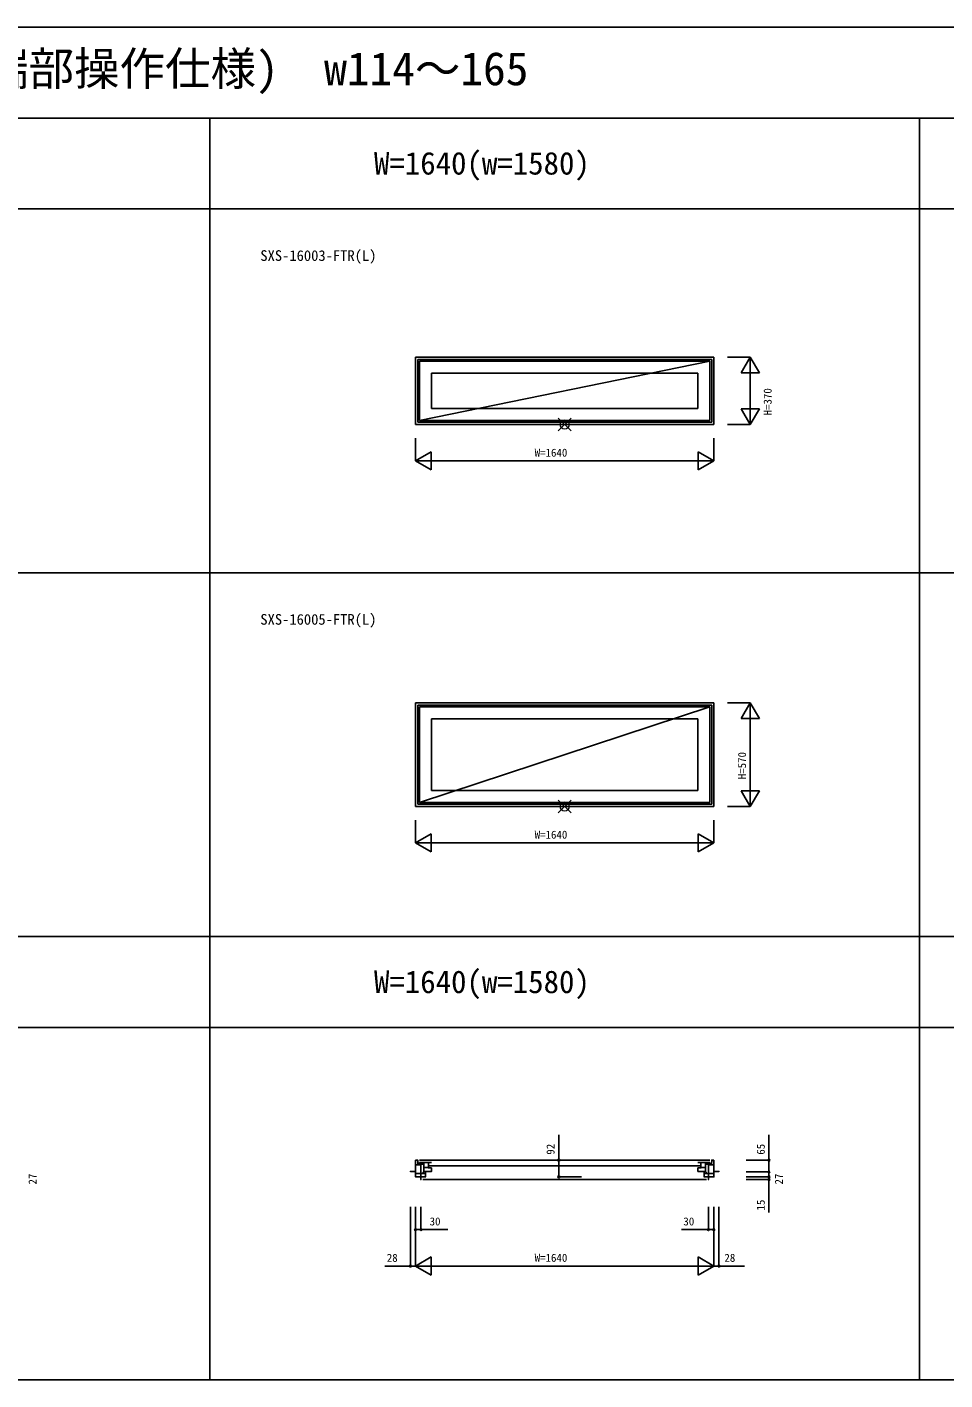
# Model space of a CAD drawing. Units: millimetres, scale not verified. Extents: x -13750 to 13750, y -10000 to 10000.
# Drawn here: x -6456 to -1410, y 2563 to 10000 of the extents above; entities that cross this region are included whole.
import ezdxf
from ezdxf.enums import TextEntityAlignment as Align

# ---------------------------------------------------------------- set-up
doc = ezdxf.new("R2010")
doc.units = ezdxf.units.MM
doc.header["$LTSCALE"] = 50
for name, color, linetype in [('0-0_0', 3, 'Continuous'), ('0-1_YKK_A1', 4, 'Continuous'), ('0-2_YKK_B1', 4, 'Continuous'), ('0-4_YKK_F1', 7, 'Continuous'), ('0-6_YKK_N1', 2, 'Continuous')]:
    doc.layers.add(name, color=color, linetype=linetype)
doc.layers.add('0-5_YKK_IN', color=1, linetype='Continuous', lineweight=18)
doc.styles.add('ＭＳ ゴシック', font='')
doc.styles.get('ＭＳ ゴシック').set_extended_font_data('MS Gothic')

msp = doc.modelspace()

# ---------------------------------------------------------------- linework, layer by layer
at = {"layer": '0-1_YKK_A1'}
for p, q in [((-2680.3, 8185.5), (-4320.3, 8185.5)), ((-4320.3, 8185.5), (-4320.3, 7815.5)), ((-2680.3, 8185.5), (-2680.3, 7815.5)), ((-2692.3, 8173.5), (-4308.3, 8173.5)), ((-4308.3, 8173.5), (-4308.3, 7827.5)), ((-4298.3, 8163.5), (-2702.3, 8163.5)), ((-2702.3, 8163.5), (-4298.3, 7837.5)), ((-4298.3, 8163.5), (-4298.3, 7837.5)), ((-2702.3, 8163.5), (-2702.3, 7837.5)), ((-2692.3, 8173.5), (-2692.3, 7827.5)), ((-4232.3, 8097.5), (-2768.3, 8097.5)), ((-4232.3, 8097.5), (-4232.3, 7903.5)), ((-2768.3, 8097.5), (-2768.3, 7903.5)), ((-4232.3, 7903.5), (-2768.3, 7903.5)), ((-4320.3, 7815.5), (-2680.3, 7815.5)), ((-4308.3, 7827.5), (-2692.3, 7827.5)), ((-4298.3, 7837.5), (-2702.3, 7837.5)), ((-2680.3, 6285.5), (-4320.3, 6285.5)), ((-4320.3, 6285.5), (-4320.3, 5715.5)), ((-2692.3, 6273.5), (-4308.3, 6273.5)), ((-4308.3, 6273.5), (-4308.3, 5727.5)), ((-4298.3, 6263.5), (-2702.3, 6263.5)), ((-2702.3, 6263.5), (-4298.3, 5737.5)), ((-4298.3, 6263.5), (-4298.3, 5737.5)), ((-2702.3, 6263.5), (-2702.3, 5737.5)), ((-2692.3, 6273.5), (-2692.3, 5727.5)), ((-2680.3, 6285.5), (-2680.3, 5715.5)), ((-4232.3, 6197.5), (-2768.3, 6197.5)), ((-4232.3, 6197.5), (-4232.3, 5803.5)), ((-2768.3, 6197.5), (-2768.3, 5803.5)), ((-4232.3, 5803.5), (-2768.3, 5803.5)), ((-4308.3, 5727.5), (-2692.3, 5727.5)), ((-4298.3, 5737.5), (-2702.3, 5737.5)), ((-4320.3, 5715.5), (-2680.3, 5715.5))]:
    msp.add_line(p, q, dxfattribs=at)
at = {"layer": '0-2_YKK_B1'}
for p, q in [((-4290.3, 3745.75), (-4320.3, 3745.75)), ((-4298.3, 3771.25), (-2702.3, 3771.25)), ((-4298.3, 3757.75), (-4232.3, 3757.75)), ((-4290.3, 3745.75), (-4290.3, 3679.25)), ((-4249.3, 3731.55), (-4274.3, 3731.55)), ((-4245.3, 3740.75), (-2755.3, 3740.75)), ((-2702.3, 3757.75), (-2768.3, 3757.75)), ((-2751.3, 3731.55), (-2726.3, 3731.55)), ((-2710.3, 3745.75), (-2680.3, 3745.75)), ((-2710.3, 3745.75), (-2710.3, 3679.25)), ((-4320.3, 3697.65), (-4266.3, 3697.65)), ((-4280.3, 3664.25), (-2720.3, 3664.25)), ((-2680.3, 3697.65), (-2734.3, 3697.65))]:
    msp.add_line(p, q, dxfattribs=at)
for points in [[(-4320.3, 3771.25), (-4320.3, 3679.25), (-4264.3, 3679.25)], [(-4320.3, 3771.25), (-4308.3, 3771.25), (-4306.96, 3745.75)], [(-4298.3, 3757.75), (-4298.3, 3748.75), (-4274.3, 3748.75)], [(-4232.3, 3729.75), (-4232.3, 3709.75), (-4274.3, 3709.75), (-4274.3, 3757.75)], [(-4249.3, 3757.75), (-4249.3, 3728.75), (-4232.3, 3728.75)], [(-2768.3, 3729.75), (-2768.3, 3709.75), (-2726.3, 3709.75), (-2726.3, 3757.75)], [(-2751.3, 3757.75), (-2751.3, 3728.75), (-2768.3, 3728.75)], [(-2680.3, 3771.25), (-2680.3, 3679.25), (-2736.3, 3679.25)], [(-2702.3, 3757.75), (-2702.3, 3748.75), (-2726.3, 3748.75)], [(-2680.3, 3771.25), (-2692.3, 3771.25), (-2693.64, 3745.75)], [(-4348.3, 3706.25), (-4348.3, 3709.35), (-4320.3, 3709.35)], [(-4292.8, 3664.25), (-4290.3, 3664.25), (-4290.3, 3679.25)], [(-4274.1, 3705.75), (-4277.7, 3705.75), (-4277.7, 3697.65)], [(-4270.6, 3705.75), (-4266.3, 3705.75), (-4266.3, 3679.25)], [(-2730, 3705.75), (-2734.3, 3705.75), (-2734.3, 3679.25)], [(-2726.5, 3705.75), (-2722.9, 3705.75), (-2722.9, 3697.65)], [(-2707.8, 3664.25), (-2710.3, 3664.25), (-2710.3, 3679.25)], [(-2652.3, 3706.25), (-2652.3, 3709.35), (-2680.3, 3709.35)]]:
    msp.add_lwpolyline(points, dxfattribs=at)
at = {"layer": '0-4_YKK_F1'}
for p, q in [((-13750.3, 10000.5), (13749.7, 10000.5)), ((-13750.3, 9500.5), (5449.7, 9500.5)), ((-5450.3, 2563), (-5450.3, 9500.5)), ((-1550.3, 2563), (-1550.3, 9500.5)), ((-13750.3, 9000.5), (5449.7, 9000.5)), ((-13750.3, 7000.5), (5449.7, 7000.5)), ((-13750.3, 5000.5), (5449.7, 5000.5)), ((-13750.3, 4500.5), (5449.7, 4500.5)), ((-13750.3, 2563), (5449.7, 2563))]:
    msp.add_line(p, q, dxfattribs=at)
at = {"layer": '0-5_YKK_IN'}
for p, q in [((-3464.94, 7850.86), (-3535.66, 7780.14)), ((-3464.94, 7780.14), (-3535.66, 7850.86)), ((-3464.94, 5750.86), (-3535.66, 5680.14)), ((-3464.94, 5680.14), (-3535.66, 5750.86))]:
    msp.add_line(p, q, dxfattribs=at)
for centre in [(-3500.3, 7815.5), (-3500.3, 5715.5)]:
    msp.add_circle(centre, 25, dxfattribs=at)
at = {"layer": '0-6_YKK_N1'}
for p, q in [((-2605.3, 8185.5), (-2480.3, 8185.5)), ((-2480.3, 8185.5), (-2530.3, 8098.9)), ((-2480.3, 7815.5), (-2480.3, 8185.5)), ((-2480.3, 8185.5), (-2430.3, 8098.9)), ((-2530.3, 8098.9), (-2430.3, 8098.9)), ((-2480.3, 7815.5), (-2530.3, 7902.1)), ((-2430.3, 7902.1), (-2530.3, 7902.1)), ((-2480.3, 7815.5), (-2430.3, 7902.1)), ((-2605.3, 7815.5), (-2480.3, 7815.5)), ((-4320.3, 7740.5), (-4320.3, 7615.5)), ((-2680.3, 7740.5), (-2680.3, 7615.5)), ((-4320.3, 7615.5), (-4233.7, 7665.5)), ((-4233.7, 7565.5), (-4233.7, 7665.5)), ((-2680.3, 7615.5), (-2766.9, 7665.5)), ((-2766.9, 7665.5), (-2766.9, 7565.5)), ((-4320.3, 7615.5), (-2680.3, 7615.5)), ((-4320.3, 7615.5), (-4233.7, 7565.5)), ((-2680.3, 7615.5), (-2766.9, 7565.5)), ((-2605.3, 6285.5), (-2480.3, 6285.5)), ((-2480.3, 6285.5), (-2530.3, 6198.9)), ((-2480.3, 5715.5), (-2480.3, 6285.5)), ((-2480.3, 6285.5), (-2430.3, 6198.9)), ((-2530.3, 6198.9), (-2430.3, 6198.9)), ((-2480.3, 5715.5), (-2530.3, 5802.1)), ((-2430.3, 5802.1), (-2530.3, 5802.1)), ((-2480.3, 5715.5), (-2430.3, 5802.1)), ((-2605.3, 5715.5), (-2480.3, 5715.5)), ((-4320.3, 5640.5), (-4320.3, 5515.5)), ((-2680.3, 5640.5), (-2680.3, 5515.5)), ((-4320.3, 5515.5), (-4233.7, 5565.5)), ((-4320.3, 5515.5), (-2680.3, 5515.5)), ((-4320.3, 5515.5), (-4233.7, 5465.5)), ((-4233.7, 5465.5), (-4233.7, 5565.5)), ((-2680.3, 5515.5), (-2766.9, 5565.5)), ((-2766.9, 5565.5), (-2766.9, 5465.5)), ((-2680.3, 5515.5), (-2766.9, 5465.5)), ((-3407.84, 3771.25), (-3532.84, 3771.25)), ((-2502.3, 3771.25), (-2377.3, 3771.25)), ((-2502.3, 3679.25), (-2377.3, 3679.25)), ((-2377.3, 3706.25), (-2377.3, 3679.25)), ((-2377.3, 3679.25), (-2377.3, 3664.25)), ((-4348.3, 3514.25), (-4348.3, 3189.25)), ((-4320.3, 3514.25), (-4320.3, 3189.25)), ((-2680.3, 3514.25), (-2680.3, 3189.25)), ((-2652.3, 3514.25), (-2652.3, 3189.25)), ((-4142.73, 3389.25), (-4290.3, 3389.25)), ((-2857.87, 3389.25), (-2710.3, 3389.25)), ((-4320.3, 3189.25), (-4233.7, 3239.25)), ((-4233.7, 3139.25), (-4233.7, 3239.25)), ((-2680.3, 3189.25), (-2766.9, 3239.25)), ((-2766.9, 3239.25), (-2766.9, 3139.25)), ((-4320.3, 3189.25), (-2680.3, 3189.25)), ((-4320.3, 3189.25), (-4233.7, 3139.25)), ((-2680.3, 3189.25), (-2766.9, 3139.25))]:
    msp.add_line(p, q, dxfattribs=at)
for points in [[(-3407.84, 3679.25), (-3532.84, 3679.25), (-3532.84, 3771.25), (-3532.84, 3911.25)], [(-2502.3, 3706.25), (-2377.3, 3706.25), (-2377.3, 3771.25), (-2377.3, 3911.25)], [(-2502.3, 3664.25), (-2377.3, 3664.25), (-2377.3, 3484.25)], [(-4290.3, 3514.25), (-4290.3, 3389.25), (-4320.3, 3389.25)], [(-2710.3, 3514.25), (-2710.3, 3389.25), (-2680.3, 3389.25)], [(-4320.3, 3189.25), (-4348.3, 3189.25), (-4488.3, 3189.25)], [(-2680.3, 3189.25), (-2652.3, 3189.25), (-2512.3, 3189.25)]]:
    msp.add_lwpolyline(points, dxfattribs=at)
for centre in [(-3532.84, 3771.25), (-2377.3, 3771.25), (-3532.84, 3679.25), (-2377.3, 3706.25), (-2377.3, 3679.25), (-2377.3, 3664.25), (-4320.3, 3389.25), (-4290.3, 3389.25), (-2710.3, 3389.25), (-2680.3, 3389.25), (-4348.3, 3189.25), (-2652.3, 3189.25)]:
    msp.add_circle(centre, 5, dxfattribs=at)

# ---------------------------------------------------------------- texts
at = {"layer": '0-0_0', "color": 7, "style": 'ＭＳ ゴシック'}
for s, height, p in [('APW330_36  在来 APW330(アングル付) 高所用すべり出し窓(端部操作仕様)\u3000w114～165', 183.3, (-13441.07, 9625.5)), ('SXS-16003-FTR(L)', 58.65, (-5173.37, 8697.28)), ('SXS-16005-FTR(L)', 58.65, (-5173.37, 6697.28))]:
    msp.add_text(s, height=height, dxfattribs=at).set_placement(p, align=Align.BOTTOM_LEFT)
at = {"layer": '0-0_0', "style": 'ＭＳ ゴシック'}
for p in [(-4548.63, 9152.13), (-4548.63, 4652.13)]:
    msp.add_text('W=1640(w=1580)', height=124.6, dxfattribs=at).set_placement(p, align=Align.BOTTOM_LEFT)
at = {"layer": '0-6_YKK_N1', "style": 'ＭＳ ゴシック'}
for s, p in [('H=370', (-2349.58, 7865.5)), ('H=570', (-2490.3, 5865.5)), ('92', (-3542.84, 3801.25)), ('65', (-2387.3, 3801.25)), ('27', (-6390.21, 3637.39)), ('27', (-2287.71, 3637.39)), ('15', (-2387.3, 3494.25))]:
    msp.add_text(s, height=43.99, rotation=90, dxfattribs=at).set_placement(p, align=Align.BOTTOM_LEFT)
for s, p in [('W=1640', (-3665.3, 7625.5)), ('W=1640', (-3665.3, 5525.5)), ('30', (-4242.73, 3399.25)), ('30', (-2847.87, 3399.25)), ('28', (-4478.3, 3199.25)), ('W=1640', (-3665.3, 3199.25)), ('28', (-2622.3, 3199.25))]:
    msp.add_text(s, height=43.99, dxfattribs=at).set_placement(p, align=Align.BOTTOM_LEFT)

doc.saveas('drawing.dxf')
